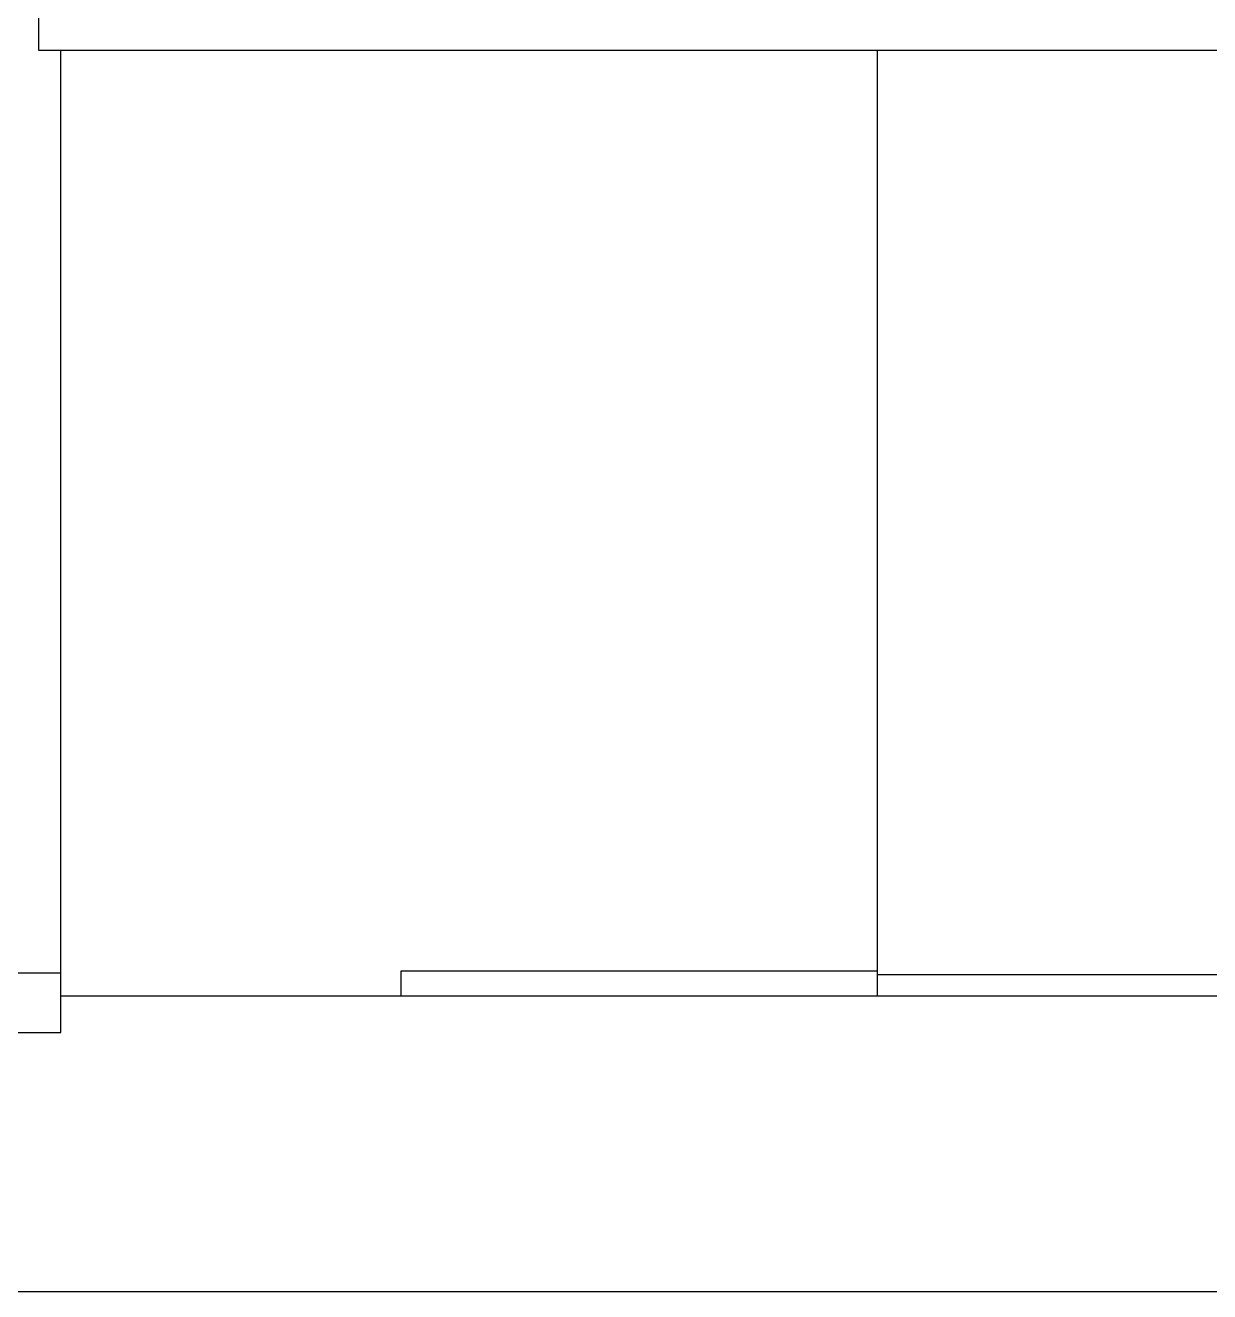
# Model space of a CAD drawing. Header units: inches. Extents: x -190 to 160, y -110 to 38.
# Drawn here: x 64.62 to 78.82, y -75.49 to -60.3 of the extents above; entities that cross this region are included whole.
import ezdxf

# ---------------------------------------------------------------- set-up
doc = ezdxf.new("R2010")
doc.units = ezdxf.units.IN
doc.header["$LTSCALE"] = 1.21
doc.header["$MEASUREMENT"] = 0
doc.layers.get('0').update_dxf_attribs({"linetype": 'CONTINUOUS'})

msp = doc.modelspace()

# ---------------------------------------------------------------- linework, layer by layer
at = {"color": 7, "linetype": 'Continuous'}
for p, q in [((64.776, -60.597), (64.776, -51.397)), ((121.776, -60.597), (64.776, -60.597)), ((65.041, -72.379), (65.041, -60.597)), ((74.836, -71.937), (74.836, -60.597)), ((65.041, -71.668), (52.311, -71.668)), ((69.125, -71.637), (74.836, -71.637)), ((69.125, -71.937), (69.125, -71.637)), ((126.336, -71.687), (74.836, -71.687)), ((65.041, -71.937), (145.486, -71.937)), ((52.311, -72.379), (65.041, -72.379)), ((144.976, -75.487), (40.576, -75.487))]:
    msp.add_line(p, q, dxfattribs=at)

doc.saveas('drawing.dxf')
